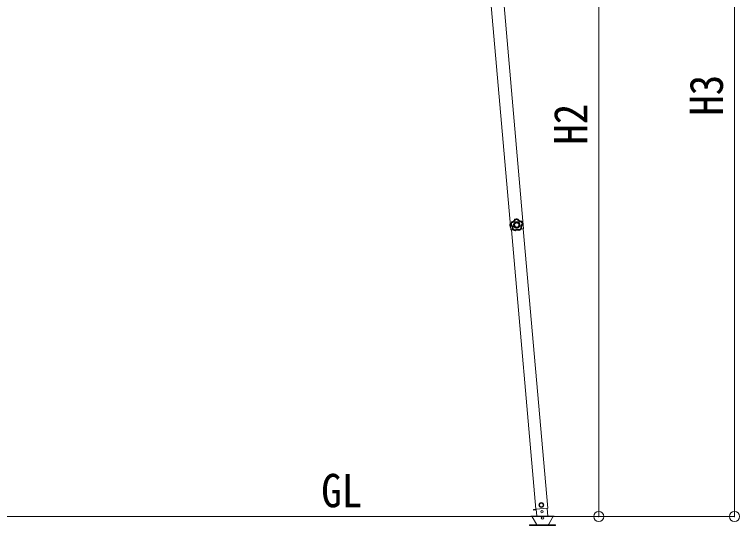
# Model space of a CAD drawing. Units: millimetres at full size, sheet at 1:35; details may follow other scales. Extents: x -9783 to 9892, y -6828 to 6752.
# Drawn here: x -6315 to -3809, y -1142 to 626 of the extents above; entities that cross this region are included whole.
import ezdxf
from ezdxf.enums import TextEntityAlignment as Align

# ---------------------------------------------------------------- set-up
doc = ezdxf.new("R2010")
doc.units = ezdxf.units.MM
doc.header["$LTSCALE"] = 35
doc.header["$PDMODE"] = 32
doc.header["$PDSIZE"] = 35
doc.layers.add('0-0_0', color=7, linetype='Continuous', lineweight=9)
doc.layers.add('0-A_寸法', color=4, linetype='Continuous', lineweight=9)
doc.styles.add('ＭＳ ゴシック', font='')
doc.styles.get('ＭＳ ゴシック').set_extended_font_data('MS Gothic')

msp = doc.modelspace()

# ---------------------------------------------------------------- linework, layer by layer
at = {"layer": '0-0_0'}
msp.add_line((-7184.04, -1110.56), (-4374.71, -1110.56), dxfattribs=at)
at = {"layer": '0-A_寸法', "color": 6}
for p, q in [((-3826.19, -1110.56), (-3826.19, 1702.44)), ((-4295.2, 1502.04), (-4295.2, -1110.56)), ((-4295.2, -1110.56), (-4624.03, -1110.56)), ((-3826.19, -1110.56), (-4295.2, -1110.56))]:
    msp.add_line(p, q, dxfattribs=at)
at = {"layer": '0-A_寸法'}
for p, q in [((-4738.55, 1473.99), (-4598.67, -119.14)), ((-4694.71, 1477.84), (-4554.84, -115.29)), ((-4601.82, -97.17), (-4601.1, -97.12)), ((-4601.82, -97.17), (-4601.36, -103.65)), ((-4601.1, -97.12), (-4600.2, -110.09)), ((-4596.53, -91.52), (-4596.91, -91.77)), ((-4596.53, -91.52), (-4596.91, -91.77)), ((-4596.64, -92.05), (-4596.91, -91.77)), ((-4596.26, -91.8), (-4596.64, -92.06)), ((-4596.26, -91.8), (-4596.64, -92.05)), ((-4596.53, -91.52), (-4596.26, -91.8)), ((-4585.56, -82.25), (-4585.87, -82.58)), ((-4585.56, -82.25), (-4585.87, -82.58)), ((-4585.64, -82.89), (-4585.87, -82.58)), ((-4585.33, -82.56), (-4585.64, -82.89)), ((-4585.33, -82.56), (-4585.64, -82.89)), ((-4585.56, -82.25), (-4585.33, -82.56)), ((-4574.66, -81.81), (-4574.47, -81.47)), ((-4574.3, -82.1), (-4574.66, -81.81)), ((-4574.3, -82.1), (-4574.66, -81.81)), ((-4574.12, -81.76), (-4574.47, -81.47)), ((-4574.12, -81.76), (-4574.47, -81.47)), ((-4574.12, -81.76), (-4574.3, -82.1)), ((-4562.55, -89.44), (-4562.32, -89.13)), ((-4562.13, -89.64), (-4562.55, -89.44)), ((-4562.13, -89.64), (-4562.55, -89.44)), ((-4561.91, -89.32), (-4562.32, -89.13)), ((-4561.91, -89.32), (-4562.32, -89.13)), ((-4561.91, -89.32), (-4562.13, -89.64)), ((-4558.29, -99.98), (-4558.13, -99.55)), ((-4558.29, -99.98), (-4558.13, -99.55)), ((-4557.91, -100.05), (-4558.29, -99.98)), ((-4558.13, -99.55), (-4557.75, -99.63)), ((-4557.91, -100.05), (-4557.75, -99.63)), ((-4557.91, -100.05), (-4557.75, -99.63)), ((-4600.91, -110.14), (-4601.36, -103.65)), ((-4600.91, -110.14), (-4600.2, -110.09)), ((-4599.6, -102.55), (-4599.23, -102.43)), ((-4599.6, -102.55), (-4599.38, -102.95)), ((-4599.6, -102.55), (-4599.38, -102.96)), ((-4599.01, -102.83), (-4599.38, -102.95)), ((-4599.23, -102.43), (-4599.01, -102.83)), ((-4599.23, -102.43), (-4599.01, -102.83)), ((-4598.67, -119.14), (-4591.61, -118.52)), ((-4512.35, -1085.14), (-4597.17, -119.01)), ((-4594.17, -115.85), (-4593.82, -115.68)), ((-4594.17, -115.85), (-4594.05, -116.29)), ((-4594.17, -115.85), (-4594.05, -116.29)), ((-4593.7, -116.13), (-4594.05, -116.29)), ((-4593.82, -115.68), (-4593.7, -116.13)), ((-4593.82, -115.68), (-4593.7, -116.13)), ((-4584.63, -121.79), (-4584.18, -121.71)), ((-4584.63, -121.79), (-4584.18, -121.71)), ((-4584.62, -122.18), (-4584.63, -121.79)), ((-4584.62, -122.18), (-4584.17, -122.1)), ((-4584.62, -122.18), (-4584.17, -122.1)), ((-4584.18, -121.71), (-4584.17, -122.1)), ((-4570.35, -120.74), (-4569.89, -120.76)), ((-4570.3, -121.13), (-4570.35, -120.74)), ((-4570.35, -120.74), (-4569.89, -120.76)), ((-4570.3, -121.13), (-4569.84, -121.15)), ((-4570.3, -121.13), (-4569.84, -121.15)), ((-4569.89, -120.76), (-4569.84, -121.15)), ((-4562.92, -116), (-4554.84, -115.29)), ((-4561.7, -113.89), (-4561.64, -113.43)), ((-4561.7, -113.89), (-4561.64, -113.43)), ((-4561.33, -114), (-4561.7, -113.89)), ((-4561.64, -113.43), (-4561.27, -113.55)), ((-4561.33, -114), (-4561.27, -113.55)), ((-4561.33, -114), (-4561.27, -113.55)), ((-4471.5, -1081.55), (-4556.33, -115.42)), ((-4511.35, -1085.34), (-4521.22, -1086.21)), ((-4521.22, -1086.21), (-4511.35, -1085.35)), ((-4521.22, -1086.21), (-4521.04, -1088.2)), ((-4511.18, -1087.34), (-4521.04, -1088.2)), ((-4512.35, -1085.13), (-4471.51, -1081.56)), ((-4511.38, -1085.05), (-4509.26, -1109.22)), ((-4470.86, -1109.89), (-4473.32, -1081.72)), ((-4529.53, -1109.56), (-4449.54, -1109.56)), ((-4529.53, -1110.56), (-4529.53, -1109.56)), ((-4529.53, -1110.56), (-4449.54, -1110.56)), ((-4510.84, -1136.56), (-4525.56, -1111.06)), ((-4453.5, -1111.06), (-4468.22, -1136.56)), ((-4449.54, -1109.56), (-4449.54, -1110.56))]:
    msp.add_line(p, q, dxfattribs=at)
for points in [[(-4596.91, -91.77), (-4598.12, -94.31), (-4598.98, -96.98), (-4599.48, -99.74), (-4599.6, -102.55)], [(-4596.91, -91.77), (-4598.12, -94.31), (-4598.98, -96.98), (-4599.48, -99.74), (-4599.6, -102.55)], [(-4596.64, -92.06), (-4597.8, -94.5), (-4598.62, -97.07), (-4599.1, -99.72), (-4599.23, -102.43)], [(-4596.64, -92.06), (-4596.64, -92.07), (-4596.62, -92.09), (-4596.6, -92.11), (-4596.57, -92.15), (-4596.53, -92.19), (-4596.49, -92.24), (-4596.44, -92.3), (-4596.38, -92.37), (-4596.32, -92.44), (-4596.26, -92.52), (-4596.18, -92.61), (-4596.03, -92.79), (-4595.86, -92.98), (-4595.72, -93.14), (-4595.62, -93.25), (-4595.53, -93.35), (-4595.43, -93.46), (-4595.33, -93.57), (-4595.24, -93.68), (-4596.68, -97.56), (-4597.23, -101.66)], [(-4585.87, -82.58), (-4586.08, -83.22), (-4586.32, -83.85), (-4586.55, -84.38), (-4586.7, -84.68), (-4586.86, -84.98), (-4587.02, -85.28), (-4587.19, -85.57), (-4587.37, -85.85), (-4588, -86.74), (-4588.86, -87.75), (-4589.84, -88.66), (-4590.91, -89.47), (-4592.06, -90.15), (-4593.04, -90.61), (-4593.35, -90.74), (-4593.67, -90.86), (-4593.99, -90.97), (-4594.31, -91.07), (-4594.63, -91.16), (-4595.2, -91.3), (-4595.86, -91.43), (-4596.53, -91.52)], [(-4596.26, -91.8), (-4595.6, -91.71), (-4594.95, -91.58), (-4594.38, -91.44), (-4594.06, -91.35), (-4593.74, -91.25), (-4593.43, -91.14), (-4593.12, -91.03), (-4592.81, -90.9), (-4592.31, -90.68), (-4591.73, -90.38), (-4591.16, -90.06), (-4590.85, -89.86), (-4590.58, -89.68), (-4590.31, -89.49), (-4590.04, -89.29), (-4589.78, -89.09), (-4589.27, -88.66), (-4588.34, -87.73), (-4587.52, -86.7), (-4586.98, -85.9), (-4586.65, -85.33), (-4586.35, -84.74), (-4586.08, -84.14), (-4585.85, -83.52), (-4585.64, -82.89)], [(-4596.26, -91.8), (-4596.26, -91.81), (-4596.24, -91.83), (-4596.23, -91.87), (-4596.21, -91.91), (-4596.18, -91.96), (-4596.15, -92.02), (-4596.12, -92.08), (-4596.08, -92.16), (-4596.03, -92.24), (-4595.99, -92.33), (-4595.93, -92.44), (-4595.82, -92.65), (-4595.7, -92.87), (-4595.59, -93.06), (-4595.52, -93.18), (-4595.45, -93.3), (-4595.38, -93.43), (-4595.31, -93.55), (-4595.24, -93.68)], [(-4585.64, -82.89), (-4585.61, -82.92), (-4585.53, -82.97), (-4585.42, -83.06), (-4585.27, -83.17), (-4585.1, -83.31), (-4584.9, -83.46), (-4584.68, -83.64), (-4584.45, -83.82), (-4584.21, -84.02), (-4583.97, -84.23), (-4584.22, -84.88), (-4584.5, -85.51), (-4584.78, -86.07), (-4584.94, -86.37), (-4585.11, -86.68), (-4585.29, -86.97), (-4585.48, -87.27), (-4585.67, -87.56), (-4586.29, -88.4), (-4587.2, -89.43), (-4588.21, -90.38), (-4588.56, -90.68), (-4588.84, -90.89), (-4589.12, -91.1), (-4589.4, -91.3), (-4589.69, -91.5), (-4590.08, -91.74), (-4590.67, -92.09), (-4591.28, -92.41), (-4591.91, -92.69), (-4592.55, -92.95), (-4593.2, -93.18), (-4593.87, -93.38), (-4594.55, -93.54), (-4595.24, -93.68)], [(-4567.83, -101.31), (-4567.97, -100.21), (-4568.2, -99.15), (-4568.54, -98.14), (-4568.97, -97.18), (-4569.49, -96.27), (-4570.09, -95.42), (-4570.77, -94.63), (-4571.52, -93.91), (-4572.33, -93.27), (-4573.21, -92.71), (-4574.13, -92.23), (-4575.11, -91.85), (-4576.12, -91.55), (-4577.17, -91.36), (-4578.25, -91.27), (-4579.36, -91.29), (-4580.45, -91.42), (-4581.51, -91.66), (-4582.53, -92), (-4583.49, -92.43), (-4584.4, -92.95), (-4585.25, -93.55), (-4586.04, -94.23), (-4586.75, -94.98), (-4587.39, -95.79), (-4587.96, -96.66), (-4588.43, -97.59), (-4588.82, -98.56), (-4589.11, -99.58), (-4589.31, -100.63), (-4589.39, -101.71), (-4589.37, -102.81), (-4589.24, -103.91), (-4589, -104.97), (-4588.67, -105.98), (-4588.23, -106.95), (-4587.71, -107.86), (-4587.11, -108.71), (-4586.44, -109.49)], [(-4574.47, -81.47), (-4577.27, -81.1), (-4580.07, -81.11), (-4582.85, -81.49), (-4585.56, -82.25)], [(-4574.47, -81.47), (-4577.27, -81.1), (-4580.07, -81.11), (-4582.85, -81.49), (-4585.56, -82.25)], [(-4574.66, -81.81), (-4577.35, -81.47), (-4580.04, -81.48), (-4582.71, -81.85), (-4585.33, -82.56)], [(-4585.33, -82.56), (-4585.3, -82.59), (-4585.23, -82.66), (-4585.14, -82.77), (-4585.02, -82.92), (-4584.88, -83.09), (-4584.72, -83.28), (-4584.54, -83.5), (-4584.36, -83.73), (-4584.17, -83.97), (-4583.97, -84.23)], [(-4575.77, -83.65), (-4579.9, -83.48), (-4583.97, -84.23)], [(-4574.66, -81.81), (-4574.69, -81.85), (-4574.74, -81.93), (-4574.81, -82.05), (-4574.91, -82.21), (-4575.03, -82.4), (-4575.16, -82.62), (-4575.3, -82.85), (-4575.46, -83.11), (-4575.61, -83.38), (-4575.77, -83.65)], [(-4574.3, -82.1), (-4574.33, -82.13), (-4574.4, -82.19), (-4574.5, -82.3), (-4574.63, -82.43), (-4574.78, -82.59), (-4574.96, -82.77), (-4575.15, -82.97), (-4575.35, -83.19), (-4575.56, -83.42), (-4575.77, -83.65)], [(-4562.55, -89.44), (-4562.56, -89.48), (-4562.59, -89.57), (-4562.64, -89.71), (-4562.7, -89.88), (-4562.77, -90.09), (-4562.86, -90.33), (-4562.96, -90.59), (-4563.07, -90.86), (-4563.18, -91.15), (-4563.3, -91.44), (-4564, -91.41), (-4564.7, -91.34), (-4565.4, -91.23), (-4566.09, -91.09), (-4566.77, -90.92), (-4567.77, -90.61), (-4569.06, -90.08), (-4570.29, -89.43), (-4570.81, -89.1), (-4571.1, -88.91), (-4571.39, -88.71), (-4571.67, -88.5), (-4571.95, -88.28), (-4572.29, -88), (-4572.81, -87.54), (-4573.3, -87.05), (-4573.78, -86.54), (-4574.23, -86.01), (-4574.66, -85.45), (-4575.06, -84.87), (-4575.43, -84.27), (-4575.77, -83.65)], [(-4574.3, -82.1), (-4574.01, -82.69), (-4573.69, -83.27), (-4573.34, -83.84), (-4572.96, -84.38), (-4572.55, -84.9), (-4572.11, -85.4), (-4571.66, -85.87), (-4571.17, -86.32), (-4570.84, -86.6), (-4570.58, -86.81), (-4570.32, -87.01), (-4570.05, -87.2), (-4569.77, -87.39), (-4569.4, -87.62), (-4568.24, -88.25), (-4567.03, -88.74), (-4566.08, -89.03), (-4565.76, -89.11), (-4565.44, -89.19), (-4565.11, -89.25), (-4564.78, -89.3), (-4564.46, -89.35), (-4563.87, -89.41), (-4563.21, -89.44), (-4562.55, -89.44)], [(-4562.32, -89.13), (-4562.99, -89.13), (-4563.66, -89.1), (-4564.25, -89.04), (-4564.58, -88.99), (-4564.91, -88.94), (-4565.24, -88.87), (-4565.57, -88.8), (-4565.9, -88.72), (-4566.93, -88.4), (-4568.16, -87.88), (-4569.33, -87.23), (-4570.43, -86.46), (-4571.43, -85.59), (-4572.18, -84.79), (-4572.39, -84.54), (-4572.6, -84.27), (-4572.81, -84), (-4573, -83.73), (-4573.19, -83.45), (-4573.5, -82.95), (-4573.82, -82.36), (-4574.12, -81.76)], [(-4561.64, -113.43), (-4561.68, -113.43), (-4561.78, -113.43), (-4561.92, -113.43), (-4562.11, -113.42), (-4562.33, -113.42), (-4562.58, -113.41), (-4562.86, -113.39), (-4563.15, -113.38), (-4563.46, -113.36), (-4563.78, -113.34), (-4563.96, -112.66), (-4564.11, -111.97), (-4564.22, -111.27), (-4564.31, -110.57), (-4564.35, -109.87), (-4564.36, -108.82), (-4564.26, -107.44), (-4564.02, -106.07), (-4563.87, -105.47), (-4563.78, -105.13), (-4563.67, -104.8), (-4563.56, -104.46), (-4563.44, -104.13), (-4563.28, -103.73), (-4563, -103.09), (-4562.69, -102.46), (-4562.35, -101.86), (-4561.98, -101.26), (-4561.58, -100.68), (-4561.15, -100.12), (-4560.7, -99.58), (-4560.22, -99.07)], [(-4562.13, -89.64), (-4562.16, -89.68), (-4562.21, -89.76), (-4562.28, -89.88), (-4562.38, -90.04), (-4562.5, -90.23), (-4562.63, -90.44), (-4562.78, -90.68), (-4562.95, -90.92), (-4563.12, -91.18), (-4563.3, -91.44)], [(-4560.22, -99.07), (-4561.33, -95.08), (-4563.3, -91.44)], [(-4558.29, -99.98), (-4558.76, -100.45), (-4559.22, -100.93), (-4559.64, -101.44), (-4560.04, -101.97), (-4560.41, -102.52), (-4560.75, -103.09), (-4561.06, -103.67), (-4561.34, -104.26), (-4561.5, -104.67), (-4561.62, -104.98), (-4561.73, -105.29), (-4561.83, -105.61), (-4561.92, -105.93), (-4562.03, -106.35), (-4562.26, -107.65), (-4562.36, -108.96), (-4562.34, -109.94), (-4562.32, -110.28), (-4562.29, -110.61), (-4562.25, -110.94), (-4562.2, -111.26), (-4562.14, -111.59), (-4562.02, -112.16), (-4561.85, -112.8), (-4561.64, -113.43)], [(-4558.13, -99.55), (-4558.63, -96.89), (-4559.48, -94.33), (-4560.65, -91.91), (-4562.13, -89.64)], [(-4561.27, -113.55), (-4561.48, -112.91), (-4561.66, -112.26), (-4561.78, -111.69), (-4561.84, -111.36), (-4561.89, -111.03), (-4561.93, -110.7), (-4561.96, -110.36), (-4561.99, -110.02), (-4562, -108.94), (-4561.89, -107.61), (-4561.63, -106.3), (-4561.24, -105.01), (-4560.72, -103.79), (-4560.2, -102.84), (-4560.02, -102.55), (-4559.83, -102.27), (-4559.64, -102), (-4559.44, -101.73), (-4559.23, -101.46), (-4558.85, -101.01), (-4558.39, -100.52), (-4557.91, -100.05)], [(-4557.74, -99.63), (-4558.26, -96.86), (-4559.13, -94.19), (-4560.35, -91.67), (-4561.91, -89.32)], [(-4557.75, -99.63), (-4558.26, -96.86), (-4559.13, -94.2), (-4560.35, -91.67), (-4561.91, -89.32)], [(-4558.13, -99.55), (-4558.17, -99.54), (-4558.26, -99.52), (-4558.4, -99.48), (-4558.58, -99.44), (-4558.8, -99.38), (-4559.05, -99.33), (-4559.31, -99.26), (-4559.61, -99.2), (-4559.91, -99.13), (-4560.22, -99.07)], [(-4558.29, -99.98), (-4558.33, -99.96), (-4558.41, -99.92), (-4558.54, -99.86), (-4558.7, -99.77), (-4558.9, -99.68), (-4559.13, -99.57), (-4559.38, -99.45), (-4559.65, -99.32), (-4559.93, -99.2), (-4560.22, -99.07)], [(-4599.38, -102.96), (-4598.83, -103.35), (-4598.31, -103.77), (-4597.88, -104.16), (-4597.63, -104.39), (-4597.4, -104.63), (-4597.17, -104.88), (-4596.94, -105.13), (-4596.73, -105.39), (-4596.08, -106.26), (-4595.39, -107.4), (-4594.82, -108.61), (-4594.39, -109.88), (-4594.09, -111.18), (-4593.95, -112.25), (-4593.93, -112.59), (-4593.91, -112.93), (-4593.91, -113.26), (-4593.91, -113.6), (-4593.92, -113.93), (-4593.97, -114.52), (-4594.05, -115.19), (-4594.17, -115.85)], [(-4599.23, -102.43), (-4599.19, -102.41), (-4599.1, -102.37), (-4598.97, -102.32), (-4598.8, -102.25), (-4598.59, -102.17), (-4598.35, -102.07), (-4598.09, -101.98), (-4597.82, -101.87), (-4597.52, -101.76), (-4597.23, -101.66)], [(-4599.01, -102.83), (-4598.98, -102.81), (-4598.9, -102.75), (-4598.78, -102.67), (-4598.63, -102.57), (-4598.45, -102.44), (-4598.24, -102.3), (-4598.01, -102.15), (-4597.76, -101.99), (-4597.49, -101.82), (-4597.23, -101.66), (-4596.68, -102.09), (-4596.16, -102.56), (-4595.72, -102.99), (-4595.48, -103.24), (-4595.25, -103.5), (-4595.02, -103.76), (-4594.8, -104.03), (-4594.58, -104.3), (-4593.98, -105.15), (-4593.27, -106.33), (-4592.68, -107.58), (-4592.51, -108.02), (-4592.39, -108.34), (-4592.27, -108.67), (-4592.17, -109.01), (-4592.08, -109.34), (-4591.96, -109.78), (-4591.82, -110.46), (-4591.71, -111.14), (-4591.63, -111.82), (-4591.58, -112.51), (-4591.56, -113.2), (-4591.58, -113.9), (-4591.63, -114.6), (-4591.72, -115.29)], [(-4593.82, -115.68), (-4593.7, -115.03), (-4593.62, -114.37), (-4593.58, -113.78), (-4593.57, -113.45), (-4593.57, -113.12), (-4593.57, -112.79), (-4593.59, -112.46), (-4593.61, -112.13), (-4593.67, -111.58), (-4593.77, -110.94), (-4593.9, -110.29), (-4593.99, -109.94), (-4594.08, -109.62), (-4594.17, -109.31), (-4594.28, -108.99), (-4594.4, -108.68), (-4594.65, -108.07), (-4595.25, -106.9), (-4595.97, -105.79), (-4596.56, -105.04), (-4597, -104.55), (-4597.47, -104.08), (-4597.96, -103.64), (-4598.48, -103.22), (-4599.01, -102.83)], [(-4594.05, -116.29), (-4592.01, -118.23), (-4589.73, -119.87), (-4587.26, -121.2), (-4584.63, -122.18)], [(-4594.05, -116.29), (-4592, -118.23), (-4589.73, -119.87), (-4587.26, -121.19), (-4584.62, -122.18)], [(-4593.82, -115.68), (-4593.78, -115.68), (-4593.68, -115.66), (-4593.54, -115.64), (-4593.36, -115.61), (-4593.14, -115.57), (-4592.89, -115.53), (-4592.62, -115.48), (-4592.33, -115.42), (-4592.03, -115.36), (-4591.72, -115.29)], [(-4593.7, -116.13), (-4593.65, -116.11), (-4593.57, -116.08), (-4593.43, -116.02), (-4593.26, -115.95), (-4593.05, -115.87), (-4592.82, -115.77), (-4592.56, -115.66), (-4592.29, -115.55), (-4592.01, -115.42), (-4591.72, -115.29)], [(-4593.7, -116.13), (-4591.72, -117.98), (-4589.54, -119.56), (-4587.16, -120.83), (-4584.63, -121.79)], [(-4591.72, -115.29), (-4588.47, -117.86), (-4584.74, -119.65)], [(-4586.44, -109.49), (-4585.69, -110.21), (-4584.87, -110.85), (-4584, -111.41), (-4583.08, -111.89), (-4582.1, -112.28), (-4581.09, -112.57), (-4580.04, -112.76), (-4578.96, -112.85), (-4577.85, -112.83), (-4576.75, -112.7), (-4575.7, -112.46), (-4574.68, -112.12), (-4573.72, -111.69), (-4572.81, -111.17), (-4571.96, -110.57), (-4571.17, -109.89), (-4570.46, -109.14), (-4569.81, -108.33), (-4569.25, -107.46), (-4568.77, -106.53), (-4568.39, -105.56), (-4568.09, -104.55), (-4567.9, -103.49), (-4567.81, -102.41), (-4567.83, -101.31)], [(-4584.18, -121.71), (-4584.19, -121.67), (-4584.22, -121.58), (-4584.26, -121.44), (-4584.31, -121.26), (-4584.37, -121.05), (-4584.44, -120.81), (-4584.52, -120.54), (-4584.59, -120.25), (-4584.67, -119.95), (-4584.74, -119.65), (-4584.15, -119.26), (-4583.55, -118.91), (-4582.92, -118.59), (-4582.28, -118.29), (-4581.63, -118.03), (-4580.64, -117.7), (-4579.29, -117.37), (-4577.91, -117.17), (-4577.29, -117.13), (-4576.94, -117.11), (-4576.59, -117.11), (-4576.24, -117.11), (-4575.89, -117.12), (-4575.45, -117.15), (-4574.76, -117.22), (-4574.07, -117.32), (-4573.39, -117.45), (-4572.71, -117.62), (-4572.03, -117.82), (-4571.37, -118.06), (-4570.71, -118.32), (-4570.08, -118.62)], [(-4584.63, -121.79), (-4584.63, -121.75), (-4584.64, -121.65), (-4584.65, -121.51), (-4584.66, -121.32), (-4584.68, -121.1), (-4584.69, -120.85), (-4584.71, -120.57), (-4584.72, -120.27), (-4584.73, -119.96), (-4584.74, -119.65)], [(-4570.35, -120.74), (-4570.94, -120.43), (-4571.54, -120.15), (-4572.15, -119.9), (-4572.78, -119.69), (-4573.42, -119.5), (-4574.06, -119.36), (-4574.71, -119.24), (-4575.36, -119.16), (-4575.8, -119.13), (-4576.13, -119.12), (-4576.46, -119.11), (-4576.79, -119.11), (-4577.12, -119.12), (-4577.56, -119.15), (-4578.87, -119.33), (-4580.14, -119.64), (-4581.08, -119.96), (-4581.38, -120.09), (-4581.69, -120.22), (-4581.99, -120.36), (-4582.29, -120.51), (-4582.58, -120.66), (-4583.09, -120.96), (-4583.64, -121.32), (-4584.18, -121.71)], [(-4584.17, -122.1), (-4583.63, -121.7), (-4583.07, -121.33), (-4582.56, -121.04), (-4582.27, -120.88), (-4581.97, -120.73), (-4581.66, -120.59), (-4581.35, -120.45), (-4581.04, -120.33), (-4580.01, -119.98), (-4578.72, -119.67), (-4577.39, -119.51), (-4576.05, -119.49), (-4574.72, -119.61), (-4573.65, -119.81), (-4573.33, -119.89), (-4573, -119.98), (-4572.68, -120.08), (-4572.36, -120.19), (-4572.05, -120.3), (-4571.5, -120.52), (-4570.89, -120.81), (-4570.3, -121.13)], [(-4570.35, -120.74), (-4570.34, -120.7), (-4570.33, -120.61), (-4570.31, -120.46), (-4570.28, -120.28), (-4570.25, -120.06), (-4570.21, -119.81), (-4570.18, -119.54), (-4570.14, -119.24), (-4570.11, -118.94), (-4570.08, -118.62)], [(-4570.08, -118.62), (-4566.63, -116.33), (-4563.78, -113.34)], [(-4569.89, -120.76), (-4569.89, -120.72), (-4569.9, -120.62), (-4569.91, -120.48), (-4569.92, -120.29), (-4569.94, -120.07), (-4569.96, -119.82), (-4569.98, -119.54), (-4570.01, -119.25), (-4570.04, -118.94), (-4570.08, -118.62)], [(-4569.89, -120.76), (-4567.52, -119.46), (-4565.34, -117.86), (-4563.4, -116), (-4561.7, -113.89)], [(-4569.84, -121.15), (-4567.37, -119.8), (-4565.11, -118.15), (-4563.08, -116.21), (-4561.33, -114)], [(-4569.84, -121.15), (-4567.37, -119.8), (-4565.1, -118.15), (-4563.08, -116.21), (-4561.33, -114.01)], [(-4561.7, -113.89), (-4561.74, -113.88), (-4561.84, -113.86), (-4561.98, -113.82), (-4562.16, -113.78), (-4562.37, -113.72), (-4562.62, -113.66), (-4562.89, -113.59), (-4563.17, -113.51), (-4563.47, -113.42), (-4563.78, -113.34)], [(-4521.22, -1086.21), (-4521.04, -1088.2), (-4511.18, -1087.34)]]:
    msp.add_lwpolyline(points, dxfattribs=at)
for points in [[(-4571.12, -101.54), (-4571.38, -100.04), (-4571.91, -98.67), (-4572.69, -97.44), (-4573.68, -96.4), (-4574.85, -95.56), (-4576.17, -94.96), (-4577.61, -94.62), (-4579.13, -94.58), (-4580.63, -94.83), (-4582, -95.37), (-4583.22, -96.15), (-4584.27, -97.14), (-4585.1, -98.31), (-4585.7, -99.63), (-4586.04, -101.07), (-4586.09, -102.59), (-4585.83, -104.08), (-4585.3, -105.46), (-4584.52, -106.68), (-4583.53, -107.72), (-4582.35, -108.56), (-4581.04, -109.16), (-4579.6, -109.5), (-4578.08, -109.55), (-4576.58, -109.29), (-4575.21, -108.75), (-4573.99, -107.98), (-4572.94, -106.98), (-4572.1, -105.81), (-4571.5, -104.49), (-4571.17, -103.06)], [(-4494.12, -1063.28), (-4500.27, -1067.59), (-4499.62, -1075.07), (-4492.81, -1078.24), (-4486.67, -1073.93), (-4487.32, -1066.46)], [(-4444.78, -1141.56), (-4444.78, -1139.56), (-4534.78, -1139.56), (-4534.78, -1141.56)]]:
    msp.add_lwpolyline(points, close=True, dxfattribs=at)
for centre, radius in [((-4493.47, -1070.76), 8.5), ((-4493.47, -1070.76), 7.7), ((-4493.47, -1070.76), 6.5), ((-4491.83, -1093.98), 4)]:
    msp.add_circle(centre, radius, dxfattribs=at)
for centre, radius, start, end in [((-4582.49, -102.33), 20, 165.03443, 202.96557), ((-4526.43, -1111.56), 1, 30, 90), ((-4489.53, -1115.56), 4.25, 183.37229, 176.62771), ((-4452.63, -1111.56), 1, 90, 150), ((-4505.64, -1133.56), 6, 210, 270), ((-4473.42, -1133.56), 6, 270, 330)]:
    msp.add_arc(centre, radius, start, end, dxfattribs=at)
at = {"layer": '0-A_寸法', "color": 6}
for p in [(-4295.2, -1110.56), (-3826.19, -1110.56)]:
    msp.add_point(p, dxfattribs=at)

# ---------------------------------------------------------------- texts
at = {"layer": '0-0_0', "style": 'ＭＳ ゴシック', "width": 0.9}
msp.add_text('GL', height=115.5, dxfattribs=at).set_placement((-5254.34, -1113), align=Align.BOTTOM_LEFT)
at = {"layer": '0-A_寸法', "color": 7, "style": 'ＭＳ ゴシック', "width": 0.9}
for s, p in [('H3', (-3831.19, 275.94)), ('H2', (-4300.2, 175.74))]:
    msp.add_text(s, height=115.5, rotation=90, dxfattribs=at).set_placement(p, align=Align.BOTTOM_LEFT)

doc.saveas('drawing.dxf')
